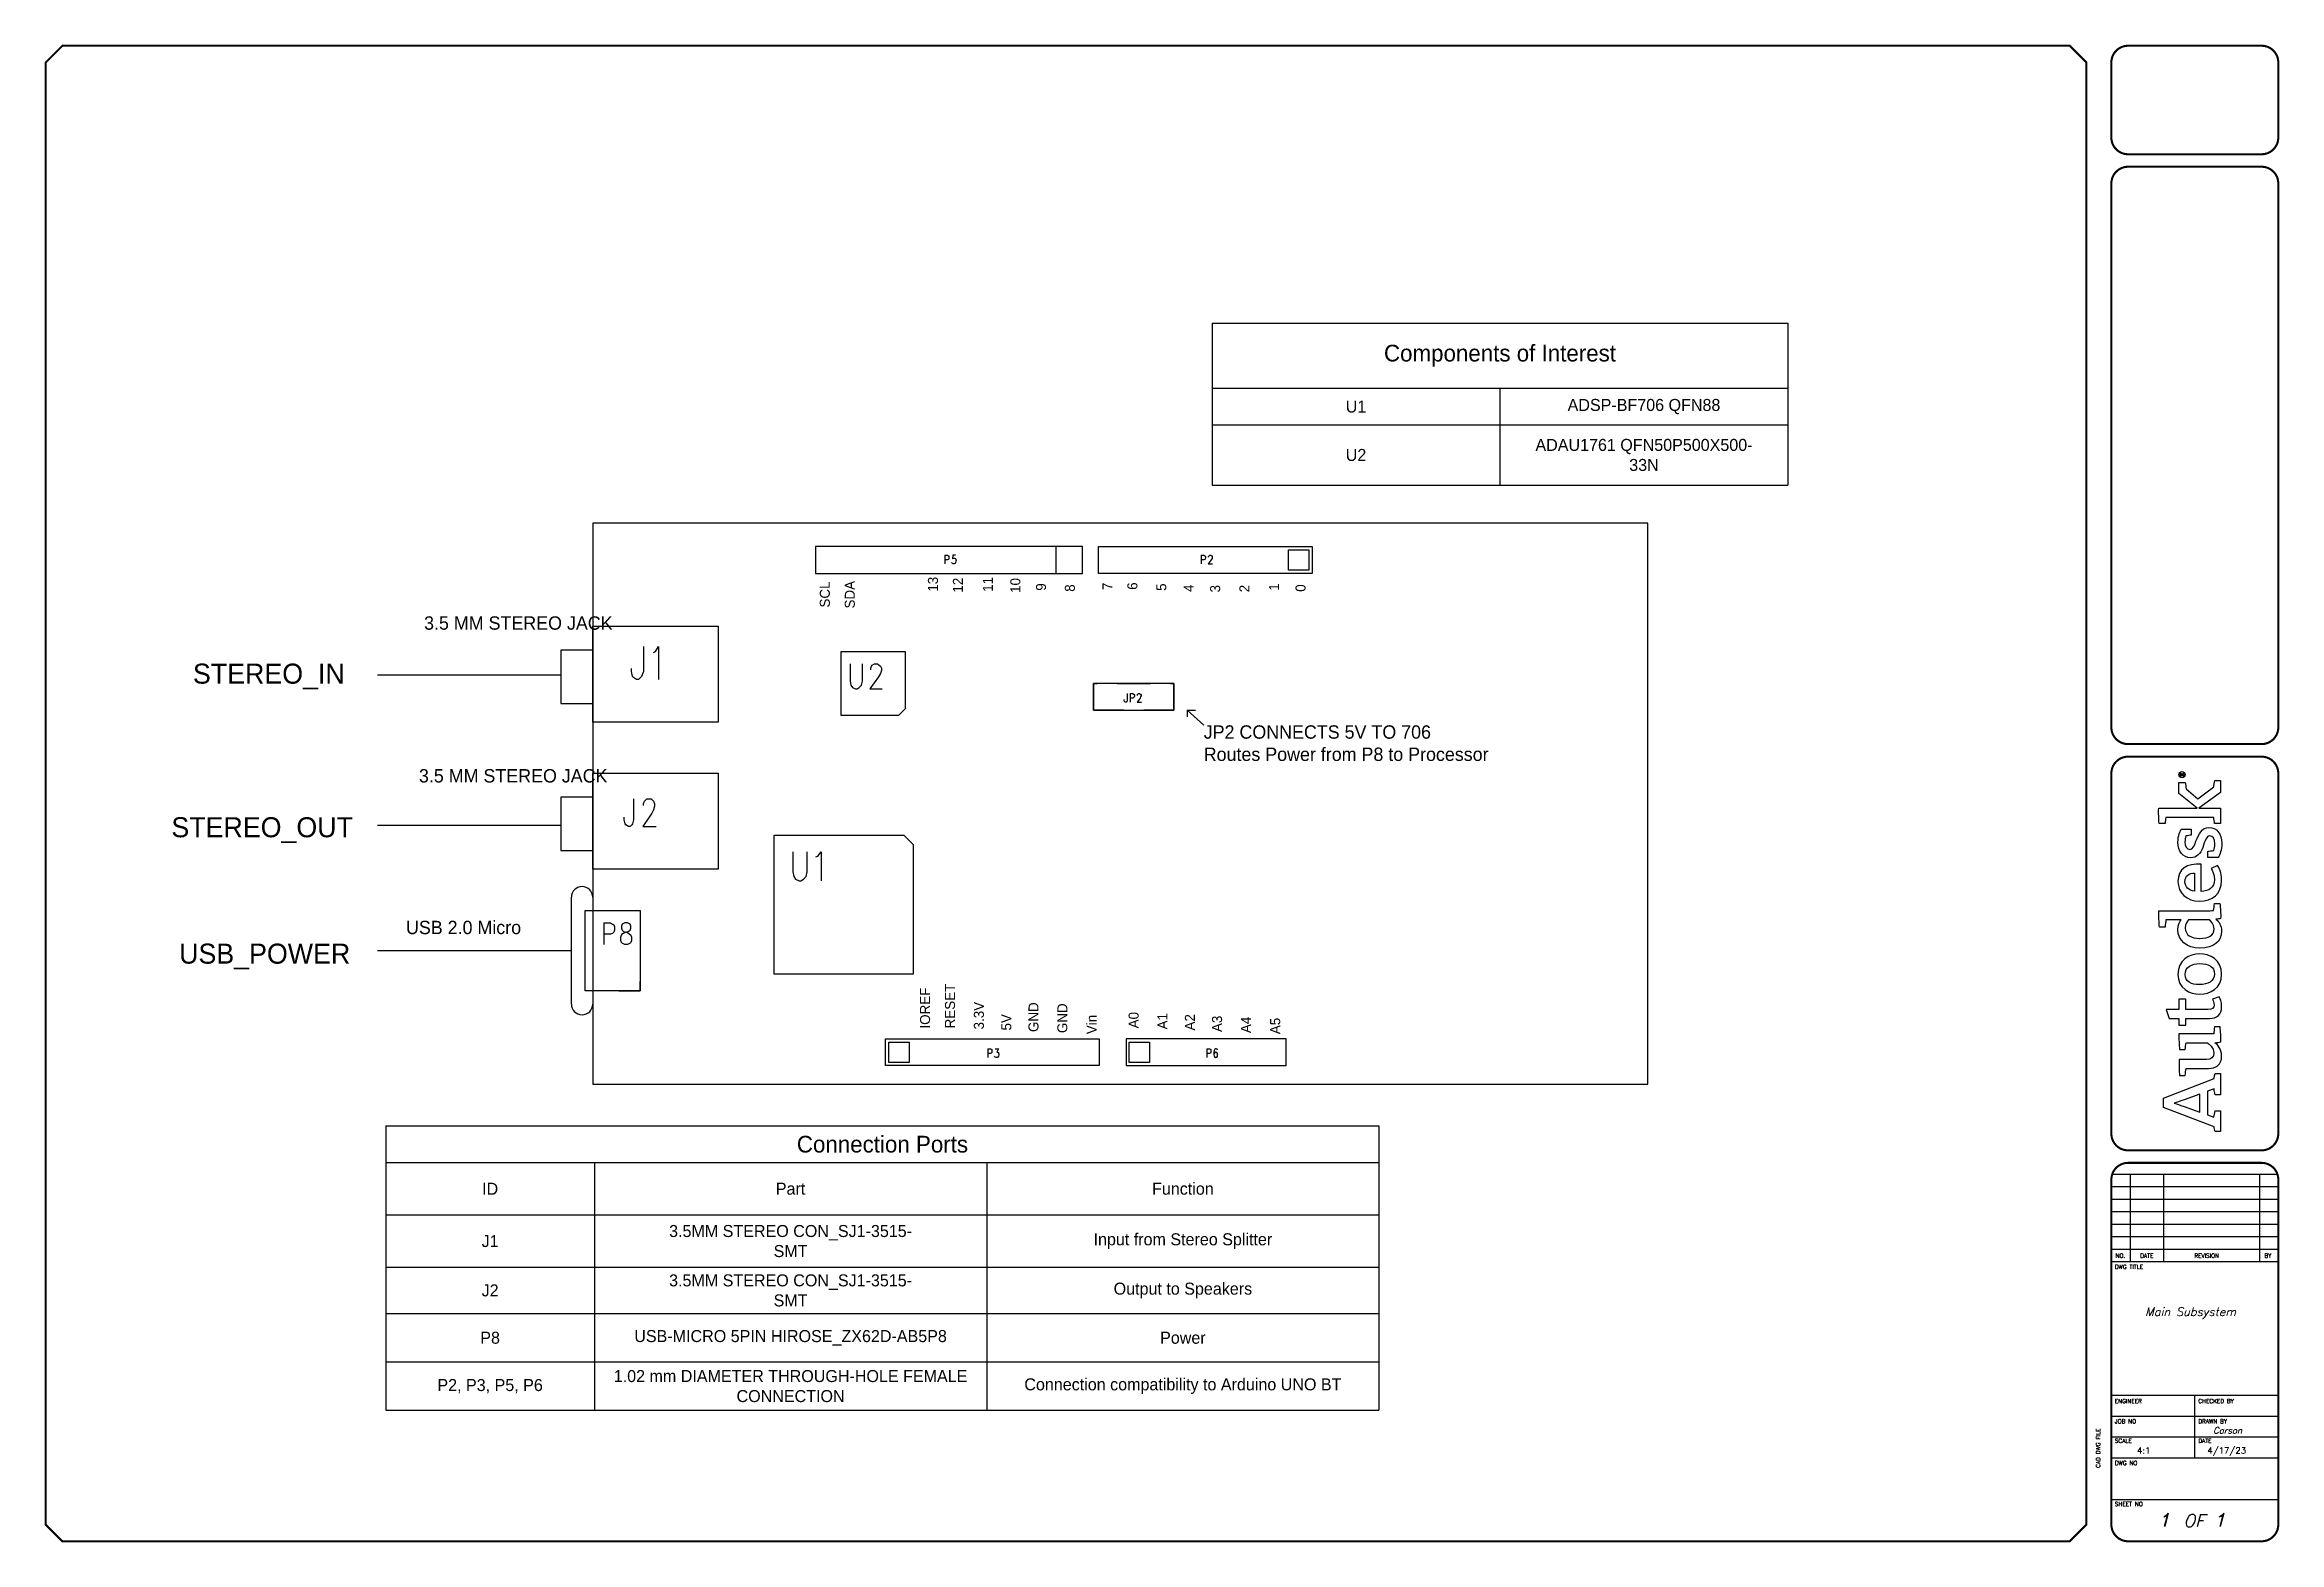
# Model space of a CAD drawing. Header units: inches. Extents: x 0 to 33.5, y 0 to 22.4.
import ezdxf
from ezdxf.enums import TextEntityAlignment as Align

# ---------------------------------------------------------------- set-up
doc = ezdxf.new("R2010")
doc.units = ezdxf.units.IN
doc.header["$MEASUREMENT"] = 0
for name, color, linetype in [('LAYER_1', 160, 'Continuous'), ('LAYNR1', 2, 'Continuous'), ('TITLE', 7, 'Continuous'), ('WIRES', 7, 'Continuous')]:
    doc.layers.add(name, color=color, linetype=linetype)
doc.styles.add('ITALIC', font='ITALIC')
doc.styles.add('SIMPLEX', font='SIMPLEX')

# ---------------------------------------------------------------- blocks, each defined once
blk = doc.blocks.new('AI9-BLK2')
at = {"layer": 'LAYER_1', "color": 7}
blk.add_circle((0, 0), 2.03, dxfattribs=at)
blk.add_open_spline([(1.7, 0), (1.7, -1), (1, -1.8), (0, -1.8), (-1, -1.8), (-1.7, -1), (-1.7, 0), (-1.7, 1), (-1, 1.8), (0, 1.8), (1, 1.8), (1.7, 1), (1.7, 0)], degree=3, knots=[0, 0, 0, 0, 1, 1, 1, 2, 2, 2, 3, 3, 3, 4, 4, 4, 4], dxfattribs=at)
blk = doc.blocks.new('AI9-BLK1')
at = {"layer": 'LAYER_1', "color": 7}
for points, knots in [([(0.7, -1.1), (0.7, -1.1), (0.2, -0.4), (0.2, -0.4), (0.1, -0.2), (0, -0.2), (-0.1, -0.1), (0.3, 0), (0.5, 0.2), (0.5, 0.5), (0.5, 0.8), (0.3, 1.1), (-0.2, 1.1), (-0.2, 1.1), (-0.8, 1.1), (-0.8, 1.1), (-0.8, 1.1), (-0.8, -1.1), (-0.8, -1.1), (-0.8, -1.1), (-0.5, -1.1), (-0.5, -1.1), (-0.5, -1.1), (-0.5, -0.1), (-0.5, -0.1), (-0.4, -0.1), (-0.3, -0.2), (-0.2, -0.3), (-0.2, -0.3), (0.3, -1.1), (0.3, -1.1), (0.3, -1.1), (0.7, -1.1), (0.7, -1.1)], [0, 0, 0, 0, 1, 1, 1, 2, 2, 2, 3, 3, 3, 4, 4, 4, 5, 5, 5, 6, 6, 6, 7, 7, 7, 8, 8, 8, 9, 9, 9, 10, 10, 10, 11, 11, 11, 11]), ([(0.2, 0.5), (0.2, 0.2), (-0.1, 0.1), (-0.3, 0.1), (-0.3, 0.1), (-0.5, 0.1), (-0.5, 0.1), (-0.5, 0.1), (-0.5, 0.8), (-0.5, 0.8), (-0.5, 0.8), (-0.2, 0.8), (-0.2, 0.8), (0.1, 0.8), (0.2, 0.7), (0.2, 0.5)], [0, 0, 0, 0, 1, 1, 1, 2, 2, 2, 3, 3, 3, 4, 4, 4, 5, 5, 5, 5])]:
    blk.add_open_spline(points, degree=3, knots=knots, dxfattribs=at)
blk = doc.blocks.new('LOGO')
for points, knots in [([(35.2, 4.3), (35.2, 4.3), (22.1, 38.1), (22.1, 38.1), (22.1, 38.1), (16.1, 38.1), (16.1, 38.1), (16.1, 38.1), (3.2, 4.3), (3.2, 4.3), (2.2, 4.2), (0.9, 4), (0, 3.7), (0, 3.7), (0, 0), (0, 0), (0, 0), (13.7, 0), (13.7, 0), (13.7, 0), (13.7, 3.7), (13.7, 3.7), (12.4, 4), (10.9, 4.3), (9.5, 4.4), (9.5, 4.4), (11.1, 8.8), (11.1, 8.8), (11.1, 8.8), (26.8, 8.8), (26.8, 8.8), (26.8, 8.8), (28.4, 4.3), (28.4, 4.3), (27, 4.2), (25.8, 4), (24.5, 3.7), (24.5, 3.7), (24.5, 0), (24.5, 0), (24.5, 0), (38.7, 0), (38.7, 0), (38.7, 0), (38.7, 3.7), (38.7, 3.7), (37.9, 3.9), (36, 4.3), (35.2, 4.3)], [0, 0, 0, 0, 1, 1, 1, 2, 2, 2, 3, 3, 3, 4, 4, 4, 5, 5, 5, 6, 6, 6, 7, 7, 7, 8, 8, 8, 9, 9, 9, 10, 10, 10, 11, 11, 11, 12, 12, 12, 13, 13, 13, 14, 14, 14, 15, 15, 15, 16, 16, 16, 16]), ([(12.8, 13.8), (12.8, 13.8), (16.6, 24.3), (16.6, 24.3), (17.8, 27.5), (18.2, 28.8), (18.8, 30.9), (18.8, 30.9), (18.9, 30.9), (18.9, 30.9), (19.6, 28.9), (20, 27.5), (21.1, 24.3), (21.1, 24.3), (24.9, 13.8), (24.9, 13.8), (24.9, 13.8), (12.8, 13.8), (12.8, 13.8)], [0, 0, 0, 0, 1, 1, 1, 2, 2, 2, 3, 3, 3, 4, 4, 4, 5, 5, 5, 6, 6, 6, 6]), ([(70.8, 23.1), (70.8, 23.1), (70.8, 27.7), (70.8, 27.7), (70.8, 27.7), (75.3, 27.7), (75.3, 27.7), (75.3, 27.7), (75.3, 34.3), (75.3, 34.3), (75.3, 34.3), (81.3, 36.2), (81.3, 36.2), (81.3, 36.2), (81.3, 27.7), (81.3, 27.7), (81.3, 27.7), (88, 27.7), (88, 27.7), (88, 27.7), (88, 23.1), (88, 23.1), (88, 23.1), (81.3, 23.1), (81.3, 23.1), (81.3, 23.1), (81.3, 8.4), (81.3, 8.4), (81.3, 5.6), (82.1, 4.3), (84.3, 4.3), (86, 4.3), (87.5, 5.1), (88, 5.5), (88, 5.5), (89.7, 0.9), (89.7, 0.9), (88.7, 0.3), (86.5, -0.7), (83.2, -0.7), (77.6, -0.7), (75.3, 2.4), (75.3, 7.4), (75.3, 7.4), (75.3, 23.1), (75.3, 23.1), (75.3, 23.1), (70.8, 23.1), (70.8, 23.1)], [0, 0, 0, 0, 1, 1, 1, 2, 2, 2, 3, 3, 3, 4, 4, 4, 5, 5, 5, 6, 6, 6, 7, 7, 7, 8, 8, 8, 9, 9, 9, 10, 10, 10, 11, 11, 11, 12, 12, 12, 13, 13, 13, 14, 14, 14, 15, 15, 15, 16, 16, 16, 16]), ([(147.1, 4.7), (147.1, 5.4), (147, 6.1), (147, 6.9), (147, 6.9), (147, 41.1), (147, 41.1), (143.4, 41.2), (139.3, 41), (136.1, 40.7), (136.1, 40.7), (136.1, 37), (136.1, 37), (137.7, 36.8), (139.6, 36.6), (141, 36.4), (141, 36.4), (141, 36.4), (141, 36.4), (141, 36.4), (141, 26.2), (141, 26.2), (140, 27.1), (138, 28.4), (134.3, 28.4), (127.3, 28.4), (122, 22.6), (122, 13.8), (122, 4.5), (126.6, -0.7), (133.4, -0.7), (137.1, -0.7), (139.6, 1.1), (141.3, 3.1), (141.3, 2.1), (141.6, 0.6), (141.8, 0), (145.2, -0.2), (148.7, 0.1), (151.7, 0.4), (151.7, 0.4), (151.7, 4.1), (151.7, 4.1), (150.2, 4.2), (148.4, 4.5), (147.1, 4.7)], [0, 0, 0, 0, 1, 1, 1, 2, 2, 2, 3, 3, 3, 4, 4, 4, 5, 5, 5, 6, 6, 6, 7, 7, 7, 8, 8, 8, 9, 9, 9, 10, 10, 10, 11, 11, 11, 12, 12, 12, 13, 13, 13, 14, 14, 14, 15, 15, 15, 15]), ([(229.4, 4.6), (229.4, 4.6), (221.5, 15.2), (221.5, 15.2), (221.5, 15.2), (228, 23), (228, 23), (229.4, 23.1), (231.3, 23.3), (232.4, 23.6), (232.4, 23.6), (232.4, 27.7), (232.4, 27.7), (232.4, 27.7), (225, 27.7), (225, 27.7), (225, 27.7), (215.2, 15.6), (215.2, 15.6), (215.2, 15.6), (215.2, 41.2), (215.2, 41.2), (211.8, 41.3), (208.2, 41.2), (205.1, 40.9), (205.1, 40.9), (205.1, 36.9), (205.1, 36.9), (206.5, 36.8), (208, 36.6), (209.1, 36.5), (209.1, 36.5), (209.1, 4.5), (209.1, 4.5), (207.8, 4.4), (206.3, 4.2), (205.1, 4), (205.1, 4), (205.1, 0), (205.1, 0), (205.1, 0), (215.2, 0), (215.2, 0), (215.2, 0), (215.2, 14.5), (215.2, 14.5), (215.2, 14.5), (225.6, 0), (225.6, 0), (225.6, 0), (233.7, 0), (233.7, 0), (233.7, 0), (233.7, 3.8), (233.7, 3.8), (232.2, 4.2), (230.6, 4.4), (229.4, 4.6)], [0, 0, 0, 0, 1, 1, 1, 2, 2, 2, 3, 3, 3, 4, 4, 4, 5, 5, 5, 6, 6, 6, 7, 7, 7, 8, 8, 8, 9, 9, 9, 10, 10, 10, 11, 11, 11, 12, 12, 12, 13, 13, 13, 14, 14, 14, 15, 15, 15, 16, 16, 16, 17, 17, 17, 18, 18, 18, 19, 19, 19, 19]), ([(59.7, -0.1), (59.5, 0.6), (59.2, 2.6), (59.1, 3.8), (57.8, 2), (54.9, -0.7), (50.2, -0.7), (44.2, -0.7), (42, 3.1), (42, 8.1), (42, 8.1), (42, 22.9), (42, 22.9), (40.6, 23.2), (38.8, 23.4), (37.3, 23.5), (37.3, 23.5), (37.3, 27.3), (37.3, 27.3), (40.3, 27.6), (44.4, 27.8), (48, 27.6), (48, 27.6), (48, 9.3), (48, 9.3), (48, 6.2), (49.1, 4.5), (52.3, 4.5), (55.8, 4.5), (58.4, 7.9), (59, 8.6), (59, 8.6), (59, 23), (59, 23), (57.8, 23.2), (56, 23.4), (54.6, 23.5), (54.6, 23.5), (54.6, 27.3), (54.6, 27.3), (57.6, 27.7), (61.5, 27.8), (65, 27.7), (65, 27.7), (65, 4.6), (65, 4.6), (66.3, 4.4), (68.1, 4.2), (69.6, 4.1), (69.6, 4.1), (69.6, 0.3), (69.6, 0.3), (66.7, 0), (63, -0.2), (59.7, -0.1)], [0, 0, 0, 0, 1, 1, 1, 2, 2, 2, 3, 3, 3, 4, 4, 4, 5, 5, 5, 6, 6, 6, 7, 7, 7, 8, 8, 8, 9, 9, 9, 10, 10, 10, 11, 11, 11, 12, 12, 12, 13, 13, 13, 14, 14, 14, 15, 15, 15, 16, 16, 16, 17, 17, 17, 18, 18, 18, 18]), ([(104.8, -0.7), (95.2, -0.7), (91.4, 7), (91.4, 13.8), (91.4, 20.6), (95.1, 28.4), (104.6, 28.4), (114.1, 28.4), (118.3, 20.8), (118.3, 14), (118.3, 7.2), (114.2, -0.7), (104.8, -0.7)], [0, 0, 0, 0, 1, 1, 1, 2, 2, 2, 3, 3, 3, 4, 4, 4, 4]), ([(104.5, 23.6), (99.6, 23.6), (97.8, 19.5), (97.8, 14), (97.8, 8.5), (99.9, 4.1), (104.8, 4.1), (109.8, 4.1), (111.8, 8.2), (111.8, 13.8), (111.8, 19.3), (109.5, 23.6), (104.5, 23.6)], [0, 0, 0, 0, 1, 1, 1, 2, 2, 2, 3, 3, 3, 4, 4, 4, 4]), ([(141, 7.6), (140.3, 6.7), (138.2, 4.3), (135, 4.3), (130.5, 4.3), (128.5, 8.1), (128.5, 13.8), (128.5, 19.6), (130.9, 23.5), (135.4, 23.5), (138.3, 23.5), (139.9, 22.3), (141, 21.3), (141, 21.3), (141, 7.6), (141, 7.6)], [0, 0, 0, 0, 1, 1, 1, 2, 2, 2, 3, 3, 3, 4, 4, 4, 5, 5, 5, 5]), ([(167.6, 4.1), (171.4, 4.1), (173.8, 5.5), (175, 6.2), (175, 6.2), (177.1, 2.1), (177.1, 2.1), (175.5, 1.1), (172.6, -0.7), (167.2, -0.7), (158.2, -0.7), (153.3, 5.5), (153.3, 14), (153.3, 22.5), (158.9, 28.4), (166.4, 28.4), (174.6, 28.4), (178.7, 22.5), (177.9, 12.9), (177.9, 12.9), (159.8, 12.9), (159.8, 12.9), (160, 7.9), (162.3, 4.1), (167.6, 4.1)], [0, 0, 0, 0, 1, 1, 1, 2, 2, 2, 3, 3, 3, 4, 4, 4, 5, 5, 5, 6, 6, 6, 7, 7, 7, 8, 8, 8, 8]), ([(172, 17.3), (171.9, 20.8), (170.4, 23.7), (166.3, 23.7), (162.6, 23.7), (160.6, 21.2), (159.9, 17.3), (159.9, 17.3), (172, 17.3), (172, 17.3)], [0, 0, 0, 0, 1, 1, 1, 2, 2, 2, 3, 3, 3, 3]), ([(193.3, 16.4), (190.2, 17.6), (187.8, 18.3), (187.8, 20.5), (187.8, 22.6), (189.9, 23.7), (192.6, 23.7), (194.1, 23.7), (195.6, 23.5), (196.8, 23.1), (196.9, 21.9), (197.1, 20.1), (197.3, 19.6), (197.3, 19.6), (201.3, 19.6), (201.3, 19.6), (201.3, 19.6), (201.3, 26.1), (201.3, 26.1), (200.2, 26.8), (197.1, 28.4), (192.4, 28.4), (186.5, 28.4), (182.2, 25), (182.2, 20.1), (182.2, 15.7), (184.9, 13.4), (189.1, 11.9), (193.4, 10.4), (196.7, 9.3), (196.7, 7.2), (196.7, 5.1), (195, 3.9), (191.4, 3.9), (189.9, 3.9), (188.1, 4.1), (187, 4.6), (186.9, 5.9), (186.6, 7.8), (186.3, 8.4), (186.3, 8.4), (182.3, 8.4), (182.3, 8.4), (182.3, 8.4), (182.3, 1.6), (182.3, 1.6), (182.3, 1.6), (182.3, 1.6), (182.3, 1.6), (184.1, 0.5), (187.5, -0.8), (191.8, -0.8), (198.3, -0.8), (202.4, 2.6), (202.4, 7.8), (202.4, 12.5), (197.8, 14.6), (193.3, 16.4)], [0, 0, 0, 0, 1, 1, 1, 2, 2, 2, 3, 3, 3, 4, 4, 4, 5, 5, 5, 6, 6, 6, 7, 7, 7, 8, 8, 8, 9, 9, 9, 10, 10, 10, 11, 11, 11, 12, 12, 12, 13, 13, 13, 14, 14, 14, 15, 15, 15, 16, 16, 16, 17, 17, 17, 18, 18, 18, 19, 19, 19, 19])]:
    blk.add_open_spline(points, degree=3, knots=knots)
for name, p in [('AI9-BLK2', (237.6, 25.7)), ('AI9-BLK1', (237.8, 25.7))]:
    blk.add_blockref(name, p)
blk = doc.blocks.new('NO_NUM_acade_title')
at = {"layer": 'TITLE'}
for p, q in [((30.594, 22.177), (30.594, 20.781)), ((30.969, 5.531), (33.469, 5.531)), ((31.25, 5.531), (31.25, 4.219)), ((31.75, 5.531), (31.75, 4.219)), ((33.188, 5.531), (33.188, 4.219)), ((30.969, 5.344), (33.469, 5.344)), ((30.969, 5.156), (33.469, 5.156)), ((30.969, 4.969), (33.469, 4.969)), ((30.969, 4.781), (33.469, 4.781)), ((30.969, 4.594), (33.469, 4.594)), ((30.969, 4.406), (33.469, 4.406)), ((30.969, 4.219), (33.469, 4.219)), ((30.594, 0.281), (30.594, 2.214)), ((30.969, 2.219), (33.469, 2.219)), ((32.219, 1.281), (32.219, 2.219)), ((30.969, 1.906), (33.469, 1.906)), ((30.969, 1.594), (33.469, 1.594)), ((30.969, 1.281), (33.469, 1.281)), ((30.969, 0.656), (33.469, 0.656))]:
    blk.add_line(p, q, dxfattribs=at)
at = {"layer": 'TITLE', "const_width": 0.0312}
blk.add_lwpolyline([(30.594, 0.281), (30.594, 22.177), (30.344, 22.427), (0.281, 22.427), (0.031, 22.177), (0.031, 0.281), (0.281, 0.031), (30.344, 0.031)], close=True, dxfattribs=at)
for points in [[(31.219, 22.427, 0.414214), (30.969, 22.177, 0.414214)], [(33.469, 22.177, 0.414214), (33.219, 22.427, 0.414214)], [(30.969, 21.052, 0.414214), (31.219, 20.802, 0.414214)], [(33.219, 20.802, 0.414214), (33.469, 21.052, 0.414214)], [(31.219, 20.615, 0.414214), (30.969, 20.365, 0.414214)], [(33.469, 20.365, 0.414214), (33.219, 20.615, 0.414214)], [(30.969, 12.219, 0.414214), (31.219, 11.969, 0.414214)], [(33.219, 11.969, 0.414214), (33.469, 12.219, 0.414214)], [(31.219, 11.781, 0.414214), (30.969, 11.531, 0.414214)], [(33.469, 11.531, 0.414214), (33.219, 11.781, 0.414214)], [(30.969, 6.135, 0.414214), (31.219, 5.885, 0.414214)], [(33.219, 5.885, 0.414214), (33.469, 6.135, 0.414214)], [(31.219, 5.698, 0.414214), (30.969, 5.448, 0.414214)], [(33.469, 5.448, 0.414214), (33.219, 5.698, 0.414214)], [(30.969, 0.281, 0.414214), (31.219, 0.031, 0.414214)], [(33.219, 0.031, 0.414214), (33.469, 0.281, 0.414214)]]:
    blk.add_lwpolyline(points, format="xyb", dxfattribs=at)
for points in [[(33.219, 22.427), (31.219, 22.427)], [(30.969, 22.177), (30.969, 21.052)], [(33.469, 22.177), (33.469, 21.052)], [(33.219, 20.802), (31.219, 20.802)], [(33.219, 20.615), (31.219, 20.615)], [(30.969, 20.365), (30.969, 12.219)], [(33.469, 20.365), (33.469, 12.219)], [(31.219, 11.969), (33.219, 11.969)], [(31.219, 11.781), (33.219, 11.781)], [(31.219, 5.885), (33.219, 5.885)], [(31.219, 5.698), (33.219, 5.698)], [(30.969, 5.448), (30.969, 0.281)], [(33.469, 5.448), (33.469, 0.281)], [(31.219, 0.031), (33.219, 0.031)]]:
    blk.add_lwpolyline(points, dxfattribs=at)
at = {"layer": 'TITLE', "color": 7, "const_width": 0.0312}
for points in [[(30.969, 11.531), (30.969, 6.135)], [(33.469, 11.531), (33.469, 6.135)]]:
    blk.add_lwpolyline(points, dxfattribs=at)
at = {"xscale": 0.02250000000000085, "yscale": 0.02250000000000085, "zscale": 0.02250000000000085, "rotation": 90}
blk.add_blockref('LOGO', (32.605, 6.167), dxfattribs=at)
at = {"layer": 'TITLE', "color": 1, "style": 'SIMPLEX'}
for s, p in [('DWG TITLE', (31.021, 4.109)), ('ENGINEER', (31.021, 2.099)), ('CHECKED BY', (32.271, 2.099)), ('JOB NO', (31.021, 1.797)), ('DRAWN BY', (32.271, 1.797)), ('SCALE', (31.021, 1.505)), ('DATE', (32.271, 1.505)), ('DWG NO', (31.021, 1.172)), ('SHEET NO', (31.021, 0.557))]:
    blk.add_text(s, height=0.0625, dxfattribs=at).set_placement(p)
at = {"layer": 'TITLE', "color": 1}
for s, height, style, p in [('NO.', 0.0625, 'SIMPLEX', (31.104, 4.307)), ('DATE', 0.0625, 'SIMPLEX', (31.5, 4.307)), ('REVISION', 0.0625, 'SIMPLEX', (32.396, 4.307)), ('BY', 0.0625, 'SIMPLEX', (33.313, 4.307)), ('OF', 0.1875, 'ITALIC', (32.208, 0.339))]:
    blk.add_text(s, height=height, dxfattribs=dict(at, style=style)).set_placement(p, align=Align.MIDDLE)
at = {"layer": 'TITLE', "color": 1, "style": 'SIMPLEX'}
blk.add_text('CAD DWG FILE', height=0.0625, rotation=90, dxfattribs=at).set_placement((30.802, 1.13))
at = {"layer": 'TITLE', "color": 1, "style": 'ITALIC'}
for tag, height, p in [('TITLE#1', 0.125, (32.156, 3.406)), ('TITLE#2', 0.125, (32.156, 3.204)), ('TITLE#3', 0.125, (32.156, 3.001)), ('TITLE#4', 0.125, (32.156, 2.799)), ('DWG#', 0.2, (32.156, 0.826))]:
    blk.add_attdef(tag, text='', height=height, dxfattribs=at).set_placement(p, align=Align.CENTER)
at = {"layer": 'TITLE', "color": 1, "style": 'SIMPLEX'}
blk.add_attdef('CAD#', (30.826, 1.958), '', height=0.0938, rotation=90, dxfattribs=at)
at = {"layer": 'TITLE', "color": 1}
for tag, p, height, style in [('ENGINEER', (31.237, 1.958), 0.0938, 'ITALIC'), ('CHKDBY', (32.424, 1.958), 0.0938, 'ITALIC'), ('JOB#', (31.464, 1.644), 0.0938, 'SIMPLEX'), ('DRAWNBY', (32.494, 1.644), 0.0938, 'ITALIC'), ('SCALE', (31.353, 1.344), 0.0938, 'SIMPLEX'), ('DATE', (32.408, 1.344), 0.0938, 'SIMPLEX'), ('SHTS', (32.532, 0.25), 0.2, 'ITALIC')]:
    blk.add_attdef(tag, p, '', height=height, dxfattribs=dict(at, style=style))
at = {"layer": 'TITLE', "color": 1, "style": 'ITALIC'}
blk.add_attdef('SH#', text='', height=0.2, dxfattribs=at).set_placement((31.881, 0.25), align=Align.RIGHT)
at = {"layer": 'TITLE', "color": 7, "flags": 9}
blk.add_attdef('WD_TB', (31.219, 0.031), '', height=0.125, dxfattribs=at)
blk = doc.blocks.new('*T7')
at = {"color": 0, "linetype": 'ByBlock', "lineweight": -2, "transparency": 16777216}
for p, q in [((0, 0), (14.875, 0)), ((0, 0), (0, -4.258)), ((14.875, 0), (14.875, -4.258)), ((0, -0.548), (14.875, -0.548)), ((3.125, -0.548), (3.125, -4.258)), ((9, -0.548), (9, -4.258)), ((0, -1.332), (14.875, -1.332)), ((0, -2.116), (14.875, -2.116)), ((0, -2.81), (14.875, -2.81)), ((0, -3.534), (14.875, -3.534)), ((0, -4.258), (14.875, -4.258))]:
    blk.add_line(p, q, dxfattribs=at)
at = {"color": 0, "transparency": 16777216, "attachment_point": 5}
for s, insert, char_height, width in [('Connection Ports', (7.438, -0.274), 0.25, 14.755), ('ID', (1.562, -0.94), 0.18, 3.005), ('Part', (6.062, -0.94), 0.18, 5.755), ('Function', (11.938, -0.94), 0.18, 5.755), ('J1', (1.562, -1.724), 0.18, 3.005), ('3.5MM STEREO CON_SJ1-3515-\\PSMT', (6.062, -1.724), 0.18, 5.755), ('Input from Stereo Splitter', (11.938, -1.724), 0.18, 5.755), ('3.5MM STEREO CON_SJ1-3515-\\PSMT', (6.062, -2.463), 0.18, 5.755), ('Output to Speakers', (11.938, -2.463), 0.18, 5.755), ('J2', (1.562, -2.463), 0.18, 3.005), ('P8', (1.562, -3.172), 0.18, 3.005), ('USB-MICRO 5PIN HIROSE_ZX62D-AB5P8', (6.062, -3.172), 0.18, 5.755), ('Power', (11.938, -3.172), 0.18, 5.755), ('1.02 mm DIAMETER THROUGH-HOLE FEMALE CONNECTION', (6.062, -3.896), 0.18, 5.755), ('P2, P3, P5, P6', (1.562, -3.896), 0.18, 3.005), ('Connection compatibility to Arduino UNO BT', (11.938, -3.896), 0.18, 5.755)]:
    blk.add_mtext(s, dxfattribs=dict(at, insert=insert, char_height=char_height, width=width))
blk = doc.blocks.new('*T8')
at = {"color": 0, "linetype": 'ByBlock', "lineweight": -2, "transparency": 16777216}
for p, q in [((0, 0), (8.625, 0)), ((0, 0), (0, -2.426)), ((8.625, 0), (8.625, -2.426)), ((0, -0.976), (8.625, -0.976)), ((4.312, -0.976), (4.312, -2.426)), ((0, -1.526), (8.625, -1.526)), ((0, -2.426), (8.625, -2.426))]:
    blk.add_line(p, q, dxfattribs=at)
at = {"color": 0, "transparency": 16777216, "attachment_point": 5}
for s, insert, char_height, width in [('Components of Interest', (4.312, -0.488), 0.25, 8.505), ('U1', (2.156, -1.251), 0.18, 4.1925), ('ADSP-BF706 QFN88 ', (6.469, -1.251), 0.18, 4.1925), ('U2', (2.156, -1.976), 0.18, 4.1925), ('ADAU1761 QFN50P500X500-^J33N', (6.469, -1.976), 0.18, 4.1925)]:
    blk.add_mtext(s, dxfattribs=dict(at, insert=insert, char_height=char_height, width=width))

msp = doc.modelspace()

# ---------------------------------------------------------------- linework, layer by layer
for p, q in [((17.375, 12.25), (17.125, 12.475)), ((17.125, 12.475), (17.25, 12.475)), ((17.125, 12.475), (17.125, 12.375))]:
    msp.add_line(p, q)
at = {"layer": 'LAYNR1', "color": 7}
for points in [[(8.225, 6.875), (24.025, 6.875), (24.025, 15.275), (8.225, 15.275), (8.225, 6.875)], [(15.559, 14.926), (11.559, 14.926), (11.559, 14.526), (15.559, 14.526), (15.559, 14.926)], [(18.999, 14.526), (15.799, 14.526), (15.799, 14.926), (18.999, 14.926), (18.999, 14.526)], [(18.951, 14.574), (18.647, 14.574), (18.647, 14.878), (18.951, 14.878), (18.951, 14.574)], [(8.225, 13.735), (10.105, 13.735), (10.105, 12.295), (8.225, 12.295), (8.225, 13.735)], [(12.905, 12.495), (12.805, 12.395), (11.945, 12.395), (11.945, 13.355), (12.905, 13.355), (12.905, 12.495)], [(16.925, 12.875), (15.725, 12.875), (15.725, 12.475), (16.925, 12.475), (16.925, 12.875)], [(8.225, 11.535), (10.105, 11.535), (10.105, 10.095), (8.225, 10.095), (8.225, 11.535)], [(13.021, 8.525), (10.941, 8.525), (10.941, 10.605), (12.881, 10.605), (13.021, 10.465), (13.021, 8.525)], [(8.933, 9.475), (8.933, 8.275), (8.113, 8.275), (8.113, 9.475), (8.933, 9.475)], [(8.705, 9.292), (8.666, 9.272), (8.656, 9.243), (8.656, 9.214), (8.666, 9.184), (8.686, 9.165), (8.735, 9.155), (8.764, 9.135), (8.794, 9.106), (8.803, 9.076), (8.803, 9.027), (8.794, 8.998), (8.784, 8.988), (8.745, 8.968), (8.705, 8.968), (8.666, 8.988), (8.656, 8.998), (8.646, 9.027), (8.646, 9.076), (8.656, 9.106), (8.676, 9.135), (8.715, 9.155), (8.754, 9.165), (8.784, 9.184), (8.794, 9.214), (8.794, 9.243), (8.784, 9.272), (8.745, 9.292), (8.705, 9.292)], [(12.611, 7.554), (15.811, 7.554), (15.811, 7.154), (12.611, 7.154), (12.611, 7.554)], [(12.659, 7.506), (12.963, 7.506), (12.963, 7.202), (12.659, 7.202), (12.659, 7.506)], [(16.211, 7.154), (18.611, 7.154), (18.611, 7.554), (16.211, 7.554), (16.211, 7.154)], [(16.259, 7.506), (16.563, 7.506), (16.563, 7.202), (16.259, 7.202), (16.259, 7.506)]]:
    msp.add_lwpolyline(points, close=True, dxfattribs=at)
for points in [[(13.495, 14.798), (13.495, 14.666)], [(13.495, 14.798), (13.535, 14.798), (13.551, 14.79), (13.555, 14.786), (13.559, 14.774), (13.559, 14.754), (13.555, 14.742), (13.551, 14.734), (13.535, 14.73), (13.495, 14.73)], [(13.659, 14.798), (13.615, 14.798), (13.611, 14.742), (13.615, 14.746), (13.627, 14.754), (13.643, 14.754), (13.655, 14.746), (13.663, 14.734), (13.667, 14.718), (13.663, 14.706), (13.659, 14.686), (13.651, 14.674), (13.635, 14.666), (13.623, 14.666), (13.611, 14.674), (13.607, 14.678), (13.599, 14.69)], [(15.159, 14.926), (15.159, 14.526)], [(17.339, 14.798), (17.339, 14.666)], [(17.339, 14.798), (17.379, 14.798), (17.391, 14.79), (17.399, 14.786), (17.403, 14.774), (17.403, 14.754), (17.399, 14.742), (17.391, 14.734), (17.379, 14.73), (17.339, 14.73)], [(17.447, 14.766), (17.447, 14.774), (17.451, 14.786), (17.455, 14.79), (17.467, 14.798), (17.483, 14.798), (17.491, 14.79), (17.499, 14.786), (17.503, 14.774), (17.503, 14.762), (17.499, 14.746), (17.487, 14.73), (17.443, 14.666), (17.507, 14.666)], [(8.983, 13.432), (8.983, 13.056), (8.953, 12.98), (8.938, 12.965), (8.908, 12.935), (8.878, 12.935), (8.832, 12.965), (8.817, 12.98), (8.802, 13.056), (8.802, 13.101)], [(9.134, 13.342), (9.164, 13.357), (9.209, 13.432), (9.209, 12.935)], [(8.225, 13.375), (7.745, 13.375), (7.745, 12.575), (8.225, 12.575)], [(12.079, 13.172), (12.079, 12.909), (12.091, 12.852), (12.114, 12.818), (12.159, 12.795), (12.182, 12.795), (12.216, 12.818), (12.251, 12.852), (12.262, 12.909), (12.262, 13.172)], [(12.388, 13.081), (12.388, 13.104), (12.399, 13.138), (12.411, 13.149), (12.445, 13.172), (12.491, 13.172), (12.514, 13.149), (12.536, 13.138), (12.548, 13.104), (12.548, 13.069), (12.536, 13.024), (12.502, 12.978), (12.376, 12.795), (12.559, 12.795)], [(16.177, 12.475), (15.725, 12.475), (15.725, 12.875), (15.777, 12.875)], [(16.077, 12.875), (16.577, 12.875)], [(16.229, 12.727), (16.229, 12.627), (16.225, 12.607), (16.221, 12.603), (16.213, 12.595), (16.205, 12.595), (16.193, 12.603), (16.189, 12.607), (16.185, 12.627), (16.185, 12.639)], [(16.273, 12.727), (16.273, 12.595)], [(16.273, 12.727), (16.313, 12.727), (16.325, 12.719), (16.329, 12.715), (16.337, 12.703), (16.337, 12.683), (16.329, 12.671), (16.325, 12.663), (16.313, 12.659), (16.273, 12.659)], [(16.381, 12.695), (16.381, 12.703), (16.385, 12.715), (16.389, 12.719), (16.397, 12.727), (16.417, 12.727), (16.425, 12.719), (16.429, 12.715), (16.437, 12.703), (16.437, 12.691), (16.429, 12.675), (16.421, 12.659), (16.377, 12.595), (16.441, 12.595)], [(16.877, 12.875), (16.925, 12.875), (16.925, 12.475), (16.477, 12.475)], [(8.225, 11.175), (7.745, 11.175), (7.745, 10.375), (8.225, 10.375)], [(8.833, 11.15), (8.833, 10.836), (8.821, 10.773), (8.808, 10.76), (8.783, 10.735), (8.758, 10.735), (8.72, 10.76), (8.708, 10.773), (8.695, 10.836), (8.695, 10.873)], [(8.984, 11.049), (8.984, 11.075), (8.997, 11.112), (9.009, 11.125), (9.035, 11.15), (9.097, 11.15), (9.123, 11.125), (9.135, 11.112), (9.148, 11.075), (9.148, 11.037), (9.135, 10.987), (9.11, 10.936), (8.972, 10.735), (9.173, 10.735)], [(11.223, 10.358), (11.223, 10.054), (11.236, 9.988), (11.263, 9.948), (11.316, 9.922), (11.342, 9.922), (11.382, 9.948), (11.421, 9.988), (11.435, 10.054), (11.435, 10.358)], [(11.567, 10.279), (11.593, 10.292), (11.646, 10.358), (11.646, 9.922)], [(7.905, 8.075), (7.905, 9.675)], [(8.253, 8.275), (8.113, 8.275), (8.113, 9.475), (8.253, 9.475)], [(8.225, 9.675), (8.225, 8.075)], [(8.613, 9.475), (8.933, 9.475), (8.933, 9.335)], [(8.391, 9.292), (8.391, 8.968)], [(8.391, 9.292), (8.489, 9.292), (8.519, 9.272), (8.539, 9.263), (8.548, 9.233), (8.548, 9.184), (8.539, 9.155), (8.519, 9.135), (8.489, 9.125), (8.391, 9.125)], [(8.613, 8.275), (8.933, 8.275), (8.933, 8.415)], [(14.139, 7.406), (14.139, 7.274)], [(14.139, 7.406), (14.179, 7.406), (14.191, 7.398), (14.199, 7.394), (14.203, 7.382), (14.203, 7.362), (14.199, 7.35), (14.191, 7.342), (14.179, 7.338), (14.139, 7.338)], [(14.251, 7.406), (14.303, 7.406), (14.275, 7.354), (14.287, 7.354), (14.299, 7.35), (14.303, 7.342), (14.307, 7.326), (14.307, 7.314), (14.303, 7.294), (14.291, 7.282), (14.279, 7.274), (14.267, 7.274), (14.251, 7.282), (14.247, 7.286), (14.243, 7.298)], [(17.419, 7.406), (17.419, 7.274)], [(17.419, 7.406), (17.463, 7.406), (17.475, 7.398), (17.479, 7.394), (17.483, 7.382), (17.483, 7.362), (17.479, 7.35), (17.475, 7.342), (17.463, 7.338), (17.419, 7.338)], [(17.579, 7.386), (17.575, 7.398), (17.563, 7.406), (17.551, 7.406), (17.539, 7.398), (17.531, 7.382), (17.527, 7.35), (17.527, 7.318), (17.531, 7.294), (17.539, 7.282), (17.551, 7.274), (17.555, 7.274), (17.571, 7.282), (17.579, 7.294), (17.583, 7.314), (17.583, 7.318), (17.579, 7.338), (17.571, 7.35), (17.555, 7.354), (17.551, 7.354), (17.539, 7.35), (17.531, 7.338), (17.527, 7.318)]]:
    msp.add_lwpolyline(points, dxfattribs=at)
for points in [[(8.225, 9.675, 1), (7.905, 9.675)], [(7.905, 8.075, 1), (8.225, 8.075)]]:
    msp.add_lwpolyline(points, format="xyb", dxfattribs=at)
at = {"layer": 'WIRES'}
for p, q in [((7.745, 13), (5, 13)), ((7.745, 10.75), (5, 10.75)), ((7.905, 8.875), (5, 8.875))]:
    msp.add_line(p, q, dxfattribs=at)

# ---------------------------------------------------------------- block references
msp.add_blockref('NO_NUM_acade_title', (0, 0)).add_auto_attribs({'SHTS': '1', 'DRAWNBY': 'Carson', 'SH#': '1', 'SCALE': '4:1', 'DATE': '4/17/23', 'TITLE#1': 'Main Subsystem'})
for name, p in [('*T8', (17.5, 18.274)), ('*T7', (5.125, 6.25))]:
    msp.add_blockref(name, p)

# ---------------------------------------------------------------- texts
for s, p in [('SCL', (11.775, 14.014)), ('SDA', (12.149, 14)), ('13', (13.394, 14.251)), ('12', (13.768, 14.237)), ('11', (14.217, 14.249)), ('10', (14.628, 14.233)), ('9', (15.013, 14.266)), ('8', (15.445, 14.25)), ('7', (16.008, 14.276)), ('6', (16.382, 14.279)), ('5', (16.814, 14.263)), ('4', (17.225, 14.247)), ('3', (17.621, 14.24)), ('2', (18.059, 14.242)), ('1', (18.502, 14.265)), ('0', (18.9, 14.25)), ('RESET', (13.65, 7.712)), ('IOREF', (13.276, 7.709)), ('3.3V', (14.082, 7.696)), ('GND', (14.9, 7.657)), ('GND', (15.332, 7.641)), ('5V', (14.493, 7.68)), ('Vin', (15.77, 7.625)), ('A0', (16.4, 7.712)), ('A1', (16.832, 7.696)), ('A2', (17.243, 7.68)), ('A3', (17.65, 7.657)), ('A4', (18.082, 7.641)), ('A5', (18.52, 7.625))]:
    msp.add_text(s, height=0.15, rotation=90).set_placement(p)
for s, p in [('STEREO_IN', (2.236, 12.874)), ('STEREO_OUT', (1.913, 10.574)), ('USB_POWER', (2.029, 8.681))]:
    msp.add_text(s, height=0.3).set_placement(p)
at = {"char_height": 0.2, "attachment_point": 1}
for s, width, heights, insert in [('3.5 MM STEREO JACK', 2.75, [0], (5.698, 13.882)), ('JP2 CONNECTS 5V TO 706\\PRoutes Power from P8 to Processor', 4.625, [1.5], (17.375, 12.25)), ('3.5 MM STEREO JACK', 2.75, [0], (5.621, 11.594)), ('USB 2.0 Micro', 2.75, [0], (5.427, 9.323))]:
    msp.add_mtext_dynamic_manual_height_columns(s, width=width, gutter_width=1, heights=heights, dxfattribs=dict(at, insert=insert))

doc.saveas('drawing.dxf')
